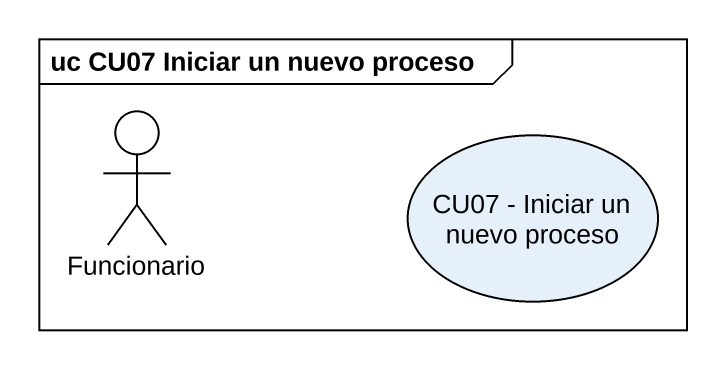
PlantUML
@startuml
mainframe uc CU07 Iniciar un nuevo proceso
actor Funcionario
usecase "CU07 - Iniciar un nuevo proceso" as CU07_Iniciar_un_nuevo
@enduml
